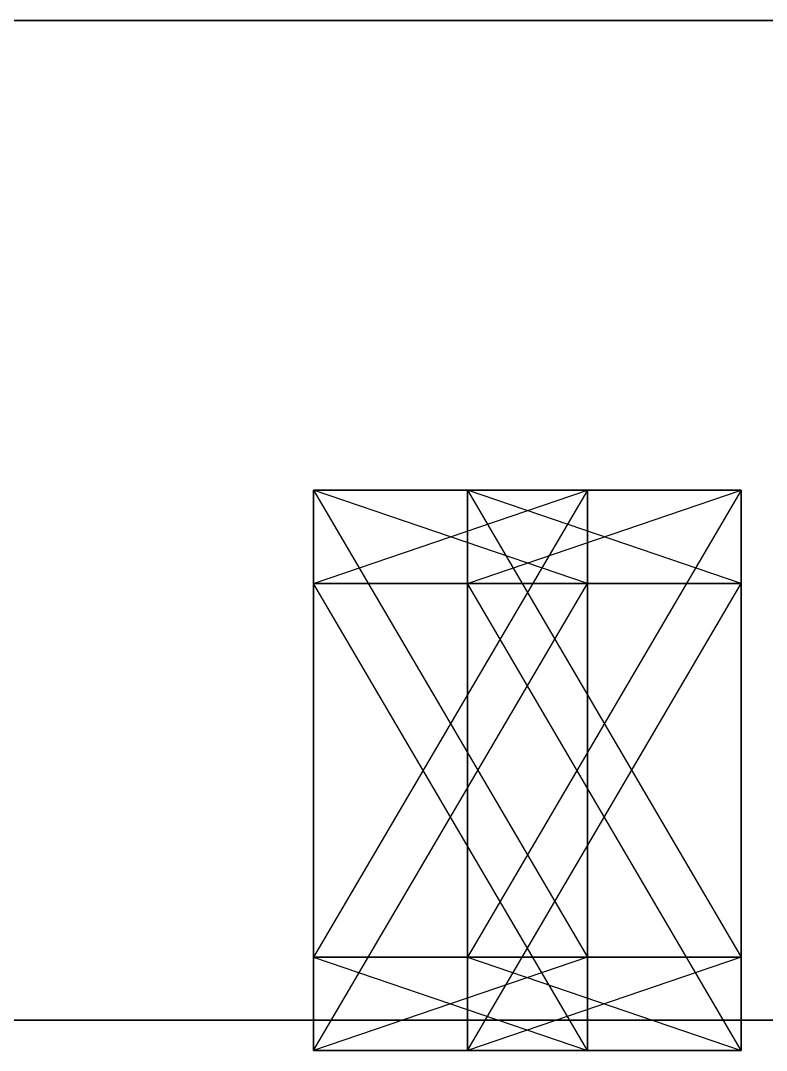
# Model space of a CAD drawing. Extents: x 0 to 4960, y -79 to 258.
# Drawn here: x 587.1 to 635.5, y 21.7 to 88.6 of the extents above; entities that cross this region are included whole.
import ezdxf

# ---------------------------------------------------------------- set-up
doc = ezdxf.new("R2010")
doc.units = 0
doc.layers.add('UB3D', color=1, linetype='CONTINUOUS')

msp = doc.modelspace()

# ---------------------------------------------------------------- linework, layer by layer
at = {"layer": 'UB3D', "color": 27}
for points in [[(501.574803, 23.622047, -1240.944882), (698.425197, 23.622047, -1240.944882), (698.425197, 88.582677, -1240.944882), (501.574803, 88.582677, -1240.944882)], [(698.425197, 23.622047, -1398.425197), (501.574803, 23.622047, -1398.425197), (501.574803, 88.582677, -1398.425197), (698.425197, 88.582677, -1398.425197)], [(698.425197, 88.582677, -1398.425197), (698.425197, 88.582677, -1240.944882), (501.574803, 88.582677, -1240.944882)], [(698.425197, 88.582677, -1398.425197), (501.574803, 88.582677, -1240.944882), (501.574803, 88.582677, -1398.425197)], [(698.425197, 88.582677, -1398.425197), (501.574803, 88.582677, -1398.425197), (698.425197, 88.582677, -1398.425197)], [(541.338583, 23.622047, -1881.102362), (738.188976, 23.622047, -1881.102362), (738.188976, 88.582677, -1881.102362), (541.338583, 88.582677, -1881.102362)], [(738.188976, 23.622047, -2038.582677), (541.338583, 23.622047, -2038.582677), (541.338583, 88.582677, -2038.582677), (738.188976, 88.582677, -2038.582677)], [(738.188976, 88.582677, -2038.582677), (738.188976, 88.582677, -1881.102362), (541.338583, 88.582677, -1881.102362)], [(738.188976, 88.582677, -2038.582677), (541.338583, 88.582677, -1881.102362), (541.338583, 88.582677, -2038.582677)], [(738.188976, 88.582677, -2038.582677), (541.338583, 88.582677, -2038.582677), (738.188976, 88.582677, -2038.582677)], [(541.338583, 23.622047, -2701.181102), (738.188976, 23.622047, -2701.181102), (738.188976, 88.582677, -2701.181102), (541.338583, 88.582677, -2701.181102)], [(738.188976, 23.622047, -2858.661417), (541.338583, 23.622047, -2858.661417), (541.338583, 88.582677, -2858.661417), (738.188976, 88.582677, -2858.661417)], [(738.188976, 88.582677, -2858.661417), (738.188976, 88.582677, -2701.181102), (541.338583, 88.582677, -2701.181102)], [(738.188976, 88.582677, -2858.661417), (541.338583, 88.582677, -2701.181102), (541.338583, 88.582677, -2858.661417)], [(738.188976, 88.582677, -2858.661417), (541.338583, 88.582677, -2858.661417), (738.188976, 88.582677, -2858.661417)], [(541.338583, 23.622047, -3301.181102), (738.188976, 23.622047, -3301.181102), (738.188976, 88.582677, -3301.181102), (541.338583, 88.582677, -3301.181102)], [(738.188976, 23.622047, -3458.661417), (541.338583, 23.622047, -3458.661417), (541.338583, 88.582677, -3458.661417), (738.188976, 88.582677, -3458.661417)], [(738.188976, 88.582677, -3458.661417), (738.188976, 88.582677, -3301.181102), (541.338583, 88.582677, -3301.181102)], [(738.188976, 88.582677, -3458.661417), (541.338583, 88.582677, -3301.181102), (541.338583, 88.582677, -3458.661417)], [(738.188976, 88.582677, -3458.661417), (541.338583, 88.582677, -3458.661417), (738.188976, 88.582677, -3458.661417)], [(501.574803, 23.622047, -1398.425197), (501.574803, 23.622047, -1240.944882), (698.425197, 23.622047, -1240.944882)], [(501.574803, 23.622047, -1398.425197), (698.425197, 23.622047, -1240.944882), (698.425197, 23.622047, -1398.425197)], [(501.574803, 23.622047, -1398.425197), (698.425197, 23.622047, -1398.425197), (501.574803, 23.622047, -1398.425197)], [(541.338583, 23.622047, -2038.582677), (541.338583, 23.622047, -1881.102362), (738.188976, 23.622047, -1881.102362)], [(541.338583, 23.622047, -2038.582677), (738.188976, 23.622047, -1881.102362), (738.188976, 23.622047, -2038.582677)], [(541.338583, 23.622047, -2038.582677), (738.188976, 23.622047, -2038.582677), (541.338583, 23.622047, -2038.582677)], [(541.338583, 23.622047, -2858.661417), (541.338583, 23.622047, -2701.181102), (738.188976, 23.622047, -2701.181102)], [(541.338583, 23.622047, -2858.661417), (738.188976, 23.622047, -2701.181102), (738.188976, 23.622047, -2858.661417)], [(541.338583, 23.622047, -2858.661417), (738.188976, 23.622047, -2858.661417), (541.338583, 23.622047, -2858.661417)], [(541.338583, 23.622047, -3458.661417), (541.338583, 23.622047, -3301.181102), (738.188976, 23.622047, -3301.181102)], [(541.338583, 23.622047, -3458.661417), (738.188976, 23.622047, -3301.181102), (738.188976, 23.622047, -3458.661417)], [(541.338583, 23.622047, -3458.661417), (738.188976, 23.622047, -3458.661417), (541.338583, 23.622047, -3458.661417)]]:
    msp.add_3dface(points, dxfattribs=at)
at = {"layer": 'UB3D', "color": 254}
for points in [[(623.897598, 52.001299, -1902.913386), (606.102402, 52.001299, -1902.913386), (623.897598, 58.070866, -1902.913386)], [(606.102402, 52.001299, -1902.913386), (623.897598, 58.070866, -1902.913386), (606.102402, 58.070866, -1902.913386)], [(623.897598, 58.070866, -1902.913386), (606.102402, 58.070866, -1902.913386), (623.897598, 58.070866, -1855.669291)], [(606.102402, 58.070866, -1902.913386), (623.897598, 58.070866, -1855.669291), (606.102402, 58.070866, -1855.669291)], [(623.897598, 58.070866, -1855.669291), (606.102402, 58.070866, -1855.669291), (623.897598, 27.723071, -1855.669291)], [(606.102402, 58.070866, -1855.669291), (623.897598, 27.723071, -1855.669291), (606.102402, 27.723071, -1855.669291)], [(606.102402, 52.001299, -1863.543307), (606.102402, 27.723071, -1855.669291), (606.102402, 58.070866, -1855.669291)], [(606.102402, 27.723071, -1855.669291), (606.102402, 58.070866, -1855.669291), (606.102402, 52.001299, -1863.543307)], [(606.102402, 58.070866, -1855.669291), (606.102402, 52.001299, -1863.543307), (606.102402, 52.001299, -1902.913386)], [(606.102402, 52.001299, -1863.543307), (606.102402, 52.001299, -1902.913386), (606.102402, 58.070866, -1855.669291)], [(606.102402, 52.001299, -1902.913386), (606.102402, 58.070866, -1855.669291), (606.102402, 58.070866, -1902.913386)], [(606.102402, 58.070866, -1855.669291), (606.102402, 58.070866, -1902.913386), (606.102402, 52.001299, -1902.913386)], [(606.102402, 52.001299, -2017.086614), (623.897598, 52.001299, -2017.086614), (606.102402, 58.070866, -2017.086614)], [(623.897598, 52.001299, -2017.086614), (606.102402, 58.070866, -2017.086614), (623.897598, 58.070866, -2017.086614)], [(606.102402, 58.070866, -2017.086614), (623.897598, 58.070866, -2017.086614), (606.102402, 58.070866, -2064.330709)], [(623.897598, 58.070866, -2017.086614), (606.102402, 58.070866, -2064.330709), (623.897598, 58.070866, -2064.330709)], [(606.102402, 58.070866, -2064.330709), (623.897598, 58.070866, -2064.330709), (606.102402, 27.723071, -2064.330709)], [(623.897598, 58.070866, -2064.330709), (606.102402, 27.723071, -2064.330709), (623.897598, 27.723071, -2064.330709)], [(606.102402, 52.001299, -2056.456693), (606.102402, 27.723071, -2064.330709), (606.102402, 58.070866, -2064.330709)], [(606.102402, 27.723071, -2064.330709), (606.102402, 58.070866, -2064.330709), (606.102402, 52.001299, -2056.456693)], [(606.102402, 58.070866, -2064.330709), (606.102402, 52.001299, -2056.456693), (606.102402, 52.001299, -2017.086614)], [(606.102402, 52.001299, -2056.456693), (606.102402, 52.001299, -2017.086614), (606.102402, 58.070866, -2064.330709)], [(606.102402, 52.001299, -2017.086614), (606.102402, 58.070866, -2064.330709), (606.102402, 58.070866, -2017.086614)], [(606.102402, 58.070866, -2064.330709), (606.102402, 58.070866, -2017.086614), (606.102402, 52.001299, -2017.086614)], [(623.897598, 52.001299, -2722.913386), (606.102402, 52.001299, -2722.913386), (623.897598, 58.070866, -2722.913386)], [(606.102402, 52.001299, -2722.913386), (623.897598, 58.070866, -2722.913386), (606.102402, 58.070866, -2722.913386)], [(623.897598, 58.070866, -2722.913386), (606.102402, 58.070866, -2722.913386), (623.897598, 58.070866, -2675.669291)], [(606.102402, 58.070866, -2722.913386), (623.897598, 58.070866, -2675.669291), (606.102402, 58.070866, -2675.669291)], [(623.897598, 58.070866, -2675.669291), (606.102402, 58.070866, -2675.669291), (623.897598, 27.723071, -2675.669291)], [(606.102402, 58.070866, -2675.669291), (623.897598, 27.723071, -2675.669291), (606.102402, 27.723071, -2675.669291)], [(606.102402, 52.001299, -2683.543307), (606.102402, 27.723071, -2675.669291), (606.102402, 58.070866, -2675.669291)], [(606.102402, 27.723071, -2675.669291), (606.102402, 58.070866, -2675.669291), (606.102402, 52.001299, -2683.543307)], [(606.102402, 58.070866, -2675.669291), (606.102402, 52.001299, -2683.543307), (606.102402, 52.001299, -2722.913386)], [(606.102402, 52.001299, -2683.543307), (606.102402, 52.001299, -2722.913386), (606.102402, 58.070866, -2675.669291)], [(606.102402, 52.001299, -2722.913386), (606.102402, 58.070866, -2675.669291), (606.102402, 58.070866, -2722.913386)], [(606.102402, 58.070866, -2675.669291), (606.102402, 58.070866, -2722.913386), (606.102402, 52.001299, -2722.913386)], [(606.102402, 52.001299, -2837.086614), (623.897598, 52.001299, -2837.086614), (606.102402, 58.070866, -2837.086614)], [(623.897598, 52.001299, -2837.086614), (606.102402, 58.070866, -2837.086614), (623.897598, 58.070866, -2837.086614)], [(606.102402, 58.070866, -2837.086614), (623.897598, 58.070866, -2837.086614), (606.102402, 58.070866, -2884.330709)], [(623.897598, 58.070866, -2837.086614), (606.102402, 58.070866, -2884.330709), (623.897598, 58.070866, -2884.330709)], [(606.102402, 58.070866, -2884.330709), (623.897598, 58.070866, -2884.330709), (606.102402, 27.723071, -2884.330709)], [(623.897598, 58.070866, -2884.330709), (606.102402, 27.723071, -2884.330709), (623.897598, 27.723071, -2884.330709)], [(606.102402, 52.001299, -2876.456693), (606.102402, 27.723071, -2884.330709), (606.102402, 58.070866, -2884.330709)], [(606.102402, 27.723071, -2884.330709), (606.102402, 58.070866, -2884.330709), (606.102402, 52.001299, -2876.456693)], [(606.102402, 58.070866, -2884.330709), (606.102402, 52.001299, -2876.456693), (606.102402, 52.001299, -2837.086614)], [(606.102402, 52.001299, -2876.456693), (606.102402, 52.001299, -2837.086614), (606.102402, 58.070866, -2884.330709)], [(606.102402, 52.001299, -2837.086614), (606.102402, 58.070866, -2884.330709), (606.102402, 58.070866, -2837.086614)], [(606.102402, 58.070866, -2884.330709), (606.102402, 58.070866, -2837.086614), (606.102402, 52.001299, -2837.086614)], [(623.897598, 52.001299, -3322.913386), (606.102402, 52.001299, -3322.913386), (623.897598, 58.070866, -3322.913386)], [(606.102402, 52.001299, -3322.913386), (623.897598, 58.070866, -3322.913386), (606.102402, 58.070866, -3322.913386)], [(623.897598, 58.070866, -3322.913386), (606.102402, 58.070866, -3322.913386), (623.897598, 58.070866, -3275.669291)], [(606.102402, 58.070866, -3322.913386), (623.897598, 58.070866, -3275.669291), (606.102402, 58.070866, -3275.669291)], [(623.897598, 58.070866, -3275.669291), (606.102402, 58.070866, -3275.669291), (623.897598, 27.723071, -3275.669291)], [(606.102402, 58.070866, -3275.669291), (623.897598, 27.723071, -3275.669291), (606.102402, 27.723071, -3275.669291)], [(606.102402, 52.001299, -3283.543307), (606.102402, 27.723071, -3275.669291), (606.102402, 58.070866, -3275.669291)], [(606.102402, 27.723071, -3275.669291), (606.102402, 58.070866, -3275.669291), (606.102402, 52.001299, -3283.543307)], [(606.102402, 58.070866, -3275.669291), (606.102402, 52.001299, -3283.543307), (606.102402, 52.001299, -3322.913386)], [(606.102402, 52.001299, -3283.543307), (606.102402, 52.001299, -3322.913386), (606.102402, 58.070866, -3275.669291)], [(606.102402, 52.001299, -3322.913386), (606.102402, 58.070866, -3275.669291), (606.102402, 58.070866, -3322.913386)], [(606.102402, 58.070866, -3275.669291), (606.102402, 58.070866, -3322.913386), (606.102402, 52.001299, -3322.913386)], [(606.102402, 52.001299, -3437.086614), (623.897598, 52.001299, -3437.086614), (606.102402, 58.070866, -3437.086614)], [(623.897598, 52.001299, -3437.086614), (606.102402, 58.070866, -3437.086614), (623.897598, 58.070866, -3437.086614)], [(606.102402, 58.070866, -3437.086614), (623.897598, 58.070866, -3437.086614), (606.102402, 58.070866, -3484.330709)], [(623.897598, 58.070866, -3437.086614), (606.102402, 58.070866, -3484.330709), (623.897598, 58.070866, -3484.330709)], [(606.102402, 58.070866, -3484.330709), (623.897598, 58.070866, -3484.330709), (606.102402, 27.723071, -3484.330709)], [(623.897598, 58.070866, -3484.330709), (606.102402, 27.723071, -3484.330709), (623.897598, 27.723071, -3484.330709)], [(606.102402, 52.001299, -3476.456693), (606.102402, 27.723071, -3484.330709), (606.102402, 58.070866, -3484.330709)], [(606.102402, 27.723071, -3484.330709), (606.102402, 58.070866, -3484.330709), (606.102402, 52.001299, -3476.456693)], [(606.102402, 58.070866, -3484.330709), (606.102402, 52.001299, -3476.456693), (606.102402, 52.001299, -3437.086614)], [(606.102402, 52.001299, -3476.456693), (606.102402, 52.001299, -3437.086614), (606.102402, 58.070866, -3484.330709)], [(606.102402, 52.001299, -3437.086614), (606.102402, 58.070866, -3484.330709), (606.102402, 58.070866, -3437.086614)], [(606.102402, 58.070866, -3484.330709), (606.102402, 58.070866, -3437.086614), (606.102402, 52.001299, -3437.086614)], [(633.897598, 52.001299, -1262.913386), (616.102402, 52.001299, -1262.913386), (633.897598, 58.070866, -1262.913386)], [(616.102402, 52.001299, -1262.913386), (633.897598, 58.070866, -1262.913386), (616.102402, 58.070866, -1262.913386)], [(633.897598, 58.070866, -1262.913386), (616.102402, 58.070866, -1262.913386), (633.897598, 58.070866, -1215.669291)], [(616.102402, 58.070866, -1262.913386), (633.897598, 58.070866, -1215.669291), (616.102402, 58.070866, -1215.669291)], [(633.897598, 58.070866, -1215.669291), (616.102402, 58.070866, -1215.669291), (633.897598, 27.723071, -1215.669291)], [(616.102402, 58.070866, -1215.669291), (633.897598, 27.723071, -1215.669291), (616.102402, 27.723071, -1215.669291)], [(616.102402, 52.001299, -1223.543307), (616.102402, 27.723071, -1215.669291), (616.102402, 58.070866, -1215.669291)], [(616.102402, 27.723071, -1215.669291), (616.102402, 58.070866, -1215.669291), (616.102402, 52.001299, -1223.543307)], [(616.102402, 58.070866, -1215.669291), (616.102402, 52.001299, -1223.543307), (616.102402, 52.001299, -1262.913386)], [(616.102402, 52.001299, -1223.543307), (616.102402, 52.001299, -1262.913386), (616.102402, 58.070866, -1215.669291)], [(616.102402, 52.001299, -1262.913386), (616.102402, 58.070866, -1215.669291), (616.102402, 58.070866, -1262.913386)], [(616.102402, 58.070866, -1215.669291), (616.102402, 58.070866, -1262.913386), (616.102402, 52.001299, -1262.913386)], [(616.102402, 52.001299, -1377.086614), (633.897598, 52.001299, -1377.086614), (616.102402, 58.070866, -1377.086614)], [(633.897598, 52.001299, -1377.086614), (616.102402, 58.070866, -1377.086614), (633.897598, 58.070866, -1377.086614)], [(616.102402, 58.070866, -1377.086614), (633.897598, 58.070866, -1377.086614), (616.102402, 58.070866, -1424.330709)], [(633.897598, 58.070866, -1377.086614), (616.102402, 58.070866, -1424.330709), (633.897598, 58.070866, -1424.330709)], [(616.102402, 58.070866, -1424.330709), (633.897598, 58.070866, -1424.330709), (616.102402, 27.723071, -1424.330709)], [(633.897598, 58.070866, -1424.330709), (616.102402, 27.723071, -1424.330709), (633.897598, 27.723071, -1424.330709)], [(616.102402, 52.001299, -1416.456693), (616.102402, 27.723071, -1424.330709), (616.102402, 58.070866, -1424.330709)], [(616.102402, 27.723071, -1424.330709), (616.102402, 58.070866, -1424.330709), (616.102402, 52.001299, -1416.456693)], [(616.102402, 58.070866, -1424.330709), (616.102402, 52.001299, -1416.456693), (616.102402, 52.001299, -1377.086614)], [(616.102402, 52.001299, -1416.456693), (616.102402, 52.001299, -1377.086614), (616.102402, 58.070866, -1424.330709)], [(616.102402, 52.001299, -1377.086614), (616.102402, 58.070866, -1424.330709), (616.102402, 58.070866, -1377.086614)], [(616.102402, 58.070866, -1424.330709), (616.102402, 58.070866, -1377.086614), (616.102402, 52.001299, -1377.086614)], [(623.897598, 52.001299, -1863.543307), (623.897598, 27.723071, -1855.669291), (623.897598, 58.070866, -1855.669291)], [(623.897598, 27.723071, -1855.669291), (623.897598, 58.070866, -1855.669291), (623.897598, 52.001299, -1863.543307)], [(623.897598, 58.070866, -1855.669291), (623.897598, 52.001299, -1863.543307), (623.897598, 52.001299, -1902.913386)], [(623.897598, 52.001299, -1863.543307), (623.897598, 52.001299, -1902.913386), (623.897598, 58.070866, -1855.669291)], [(623.897598, 52.001299, -1902.913386), (623.897598, 58.070866, -1855.669291), (623.897598, 58.070866, -1902.913386)], [(623.897598, 58.070866, -1855.669291), (623.897598, 58.070866, -1902.913386), (623.897598, 52.001299, -1902.913386)], [(623.897598, 52.001299, -2056.456693), (623.897598, 27.723071, -2064.330709), (623.897598, 58.070866, -2064.330709)], [(623.897598, 27.723071, -2064.330709), (623.897598, 58.070866, -2064.330709), (623.897598, 52.001299, -2056.456693)], [(623.897598, 58.070866, -2064.330709), (623.897598, 52.001299, -2056.456693), (623.897598, 52.001299, -2017.086614)], [(623.897598, 52.001299, -2056.456693), (623.897598, 52.001299, -2017.086614), (623.897598, 58.070866, -2064.330709)], [(623.897598, 52.001299, -2017.086614), (623.897598, 58.070866, -2064.330709), (623.897598, 58.070866, -2017.086614)], [(623.897598, 58.070866, -2064.330709), (623.897598, 58.070866, -2017.086614), (623.897598, 52.001299, -2017.086614)], [(623.897598, 52.001299, -2683.543307), (623.897598, 27.723071, -2675.669291), (623.897598, 58.070866, -2675.669291)], [(623.897598, 27.723071, -2675.669291), (623.897598, 58.070866, -2675.669291), (623.897598, 52.001299, -2683.543307)], [(623.897598, 58.070866, -2675.669291), (623.897598, 52.001299, -2683.543307), (623.897598, 52.001299, -2722.913386)], [(623.897598, 52.001299, -2683.543307), (623.897598, 52.001299, -2722.913386), (623.897598, 58.070866, -2675.669291)], [(623.897598, 52.001299, -2722.913386), (623.897598, 58.070866, -2675.669291), (623.897598, 58.070866, -2722.913386)], [(623.897598, 58.070866, -2675.669291), (623.897598, 58.070866, -2722.913386), (623.897598, 52.001299, -2722.913386)], [(623.897598, 52.001299, -2876.456693), (623.897598, 27.723071, -2884.330709), (623.897598, 58.070866, -2884.330709)], [(623.897598, 27.723071, -2884.330709), (623.897598, 58.070866, -2884.330709), (623.897598, 52.001299, -2876.456693)], [(623.897598, 58.070866, -2884.330709), (623.897598, 52.001299, -2876.456693), (623.897598, 52.001299, -2837.086614)], [(623.897598, 52.001299, -2876.456693), (623.897598, 52.001299, -2837.086614), (623.897598, 58.070866, -2884.330709)], [(623.897598, 52.001299, -2837.086614), (623.897598, 58.070866, -2884.330709), (623.897598, 58.070866, -2837.086614)], [(623.897598, 58.070866, -2884.330709), (623.897598, 58.070866, -2837.086614), (623.897598, 52.001299, -2837.086614)], [(623.897598, 52.001299, -3283.543307), (623.897598, 27.723071, -3275.669291), (623.897598, 58.070866, -3275.669291)], [(623.897598, 27.723071, -3275.669291), (623.897598, 58.070866, -3275.669291), (623.897598, 52.001299, -3283.543307)], [(623.897598, 58.070866, -3275.669291), (623.897598, 52.001299, -3283.543307), (623.897598, 52.001299, -3322.913386)], [(623.897598, 52.001299, -3283.543307), (623.897598, 52.001299, -3322.913386), (623.897598, 58.070866, -3275.669291)], [(623.897598, 52.001299, -3322.913386), (623.897598, 58.070866, -3275.669291), (623.897598, 58.070866, -3322.913386)], [(623.897598, 58.070866, -3275.669291), (623.897598, 58.070866, -3322.913386), (623.897598, 52.001299, -3322.913386)], [(623.897598, 52.001299, -3476.456693), (623.897598, 27.723071, -3484.330709), (623.897598, 58.070866, -3484.330709)], [(623.897598, 27.723071, -3484.330709), (623.897598, 58.070866, -3484.330709), (623.897598, 52.001299, -3476.456693)], [(623.897598, 58.070866, -3484.330709), (623.897598, 52.001299, -3476.456693), (623.897598, 52.001299, -3437.086614)], [(623.897598, 52.001299, -3476.456693), (623.897598, 52.001299, -3437.086614), (623.897598, 58.070866, -3484.330709)], [(623.897598, 52.001299, -3437.086614), (623.897598, 58.070866, -3484.330709), (623.897598, 58.070866, -3437.086614)], [(623.897598, 58.070866, -3484.330709), (623.897598, 58.070866, -3437.086614), (623.897598, 52.001299, -3437.086614)], [(633.897598, 52.001299, -1223.543307), (633.897598, 27.723071, -1215.669291), (633.897598, 58.070866, -1215.669291)], [(633.897598, 27.723071, -1215.669291), (633.897598, 58.070866, -1215.669291), (633.897598, 52.001299, -1223.543307)], [(633.897598, 58.070866, -1215.669291), (633.897598, 52.001299, -1223.543307), (633.897598, 52.001299, -1262.913386)], [(633.897598, 52.001299, -1223.543307), (633.897598, 52.001299, -1262.913386), (633.897598, 58.070866, -1215.669291)], [(633.897598, 52.001299, -1262.913386), (633.897598, 58.070866, -1215.669291), (633.897598, 58.070866, -1262.913386)], [(633.897598, 58.070866, -1215.669291), (633.897598, 58.070866, -1262.913386), (633.897598, 52.001299, -1262.913386)], [(633.897598, 52.001299, -1416.456693), (633.897598, 27.723071, -1424.330709), (633.897598, 58.070866, -1424.330709)], [(633.897598, 27.723071, -1424.330709), (633.897598, 58.070866, -1424.330709), (633.897598, 52.001299, -1416.456693)], [(633.897598, 58.070866, -1424.330709), (633.897598, 52.001299, -1416.456693), (633.897598, 52.001299, -1377.086614)], [(633.897598, 52.001299, -1416.456693), (633.897598, 52.001299, -1377.086614), (633.897598, 58.070866, -1424.330709)], [(633.897598, 52.001299, -1377.086614), (633.897598, 58.070866, -1424.330709), (633.897598, 58.070866, -1377.086614)], [(633.897598, 58.070866, -1424.330709), (633.897598, 58.070866, -1377.086614), (633.897598, 52.001299, -1377.086614)], [(623.897598, 21.653543, -1863.543307), (606.102402, 21.653543, -1863.543307), (623.897598, 52.001299, -1863.543307)], [(606.102402, 21.653543, -1863.543307), (623.897598, 52.001299, -1863.543307), (606.102402, 52.001299, -1863.543307)], [(623.897598, 52.001299, -1863.543307), (606.102402, 52.001299, -1863.543307), (623.897598, 52.001299, -1902.913386)], [(606.102402, 52.001299, -1863.543307), (623.897598, 52.001299, -1902.913386), (606.102402, 52.001299, -1902.913386)], [(606.102402, 27.723071, -1855.669291), (606.102402, 21.653543, -1863.543307), (606.102402, 52.001299, -1863.543307)], [(606.102402, 21.653543, -1863.543307), (606.102402, 52.001299, -1863.543307), (606.102402, 27.723071, -1855.669291)], [(606.102402, 21.653543, -2056.456693), (623.897598, 21.653543, -2056.456693), (606.102402, 52.001299, -2056.456693)], [(623.897598, 21.653543, -2056.456693), (606.102402, 52.001299, -2056.456693), (623.897598, 52.001299, -2056.456693)], [(606.102402, 52.001299, -2056.456693), (623.897598, 52.001299, -2056.456693), (606.102402, 52.001299, -2017.086614)], [(623.897598, 52.001299, -2056.456693), (606.102402, 52.001299, -2017.086614), (623.897598, 52.001299, -2017.086614)], [(606.102402, 21.653543, -2064.330709), (606.102402, 21.653543, -2056.456693), (606.102402, 52.001299, -2056.456693)], [(606.102402, 21.653543, -2056.456693), (606.102402, 52.001299, -2056.456693), (606.102402, 27.723071, -2064.330709)], [(623.897598, 21.653543, -2683.543307), (606.102402, 21.653543, -2683.543307), (623.897598, 52.001299, -2683.543307)], [(606.102402, 21.653543, -2683.543307), (623.897598, 52.001299, -2683.543307), (606.102402, 52.001299, -2683.543307)], [(623.897598, 52.001299, -2683.543307), (606.102402, 52.001299, -2683.543307), (623.897598, 52.001299, -2722.913386)], [(606.102402, 52.001299, -2683.543307), (623.897598, 52.001299, -2722.913386), (606.102402, 52.001299, -2722.913386)], [(606.102402, 27.723071, -2675.669291), (606.102402, 21.653543, -2683.543307), (606.102402, 52.001299, -2683.543307)], [(606.102402, 21.653543, -2683.543307), (606.102402, 52.001299, -2683.543307), (606.102402, 27.723071, -2675.669291)], [(606.102402, 21.653543, -2876.456693), (623.897598, 21.653543, -2876.456693), (606.102402, 52.001299, -2876.456693)], [(623.897598, 21.653543, -2876.456693), (606.102402, 52.001299, -2876.456693), (623.897598, 52.001299, -2876.456693)], [(606.102402, 52.001299, -2876.456693), (623.897598, 52.001299, -2876.456693), (606.102402, 52.001299, -2837.086614)], [(623.897598, 52.001299, -2876.456693), (606.102402, 52.001299, -2837.086614), (623.897598, 52.001299, -2837.086614)], [(606.102402, 21.653543, -2884.330709), (606.102402, 21.653543, -2876.456693), (606.102402, 52.001299, -2876.456693)], [(606.102402, 21.653543, -2876.456693), (606.102402, 52.001299, -2876.456693), (606.102402, 27.723071, -2884.330709)], [(623.897598, 21.653543, -3283.543307), (606.102402, 21.653543, -3283.543307), (623.897598, 52.001299, -3283.543307)], [(606.102402, 21.653543, -3283.543307), (623.897598, 52.001299, -3283.543307), (606.102402, 52.001299, -3283.543307)], [(623.897598, 52.001299, -3283.543307), (606.102402, 52.001299, -3283.543307), (623.897598, 52.001299, -3322.913386)], [(606.102402, 52.001299, -3283.543307), (623.897598, 52.001299, -3322.913386), (606.102402, 52.001299, -3322.913386)], [(606.102402, 27.723071, -3275.669291), (606.102402, 21.653543, -3283.543307), (606.102402, 52.001299, -3283.543307)], [(606.102402, 21.653543, -3283.543307), (606.102402, 52.001299, -3283.543307), (606.102402, 27.723071, -3275.669291)], [(606.102402, 21.653543, -3476.456693), (623.897598, 21.653543, -3476.456693), (606.102402, 52.001299, -3476.456693)], [(623.897598, 21.653543, -3476.456693), (606.102402, 52.001299, -3476.456693), (623.897598, 52.001299, -3476.456693)], [(606.102402, 52.001299, -3476.456693), (623.897598, 52.001299, -3476.456693), (606.102402, 52.001299, -3437.086614)], [(623.897598, 52.001299, -3476.456693), (606.102402, 52.001299, -3437.086614), (623.897598, 52.001299, -3437.086614)], [(606.102402, 21.653543, -3484.330709), (606.102402, 21.653543, -3476.456693), (606.102402, 52.001299, -3476.456693)], [(606.102402, 21.653543, -3476.456693), (606.102402, 52.001299, -3476.456693), (606.102402, 27.723071, -3484.330709)], [(633.897598, 21.653543, -1223.543307), (616.102402, 21.653543, -1223.543307), (633.897598, 52.001299, -1223.543307)], [(616.102402, 21.653543, -1223.543307), (633.897598, 52.001299, -1223.543307), (616.102402, 52.001299, -1223.543307)], [(633.897598, 52.001299, -1223.543307), (616.102402, 52.001299, -1223.543307), (633.897598, 52.001299, -1262.913386)], [(616.102402, 52.001299, -1223.543307), (633.897598, 52.001299, -1262.913386), (616.102402, 52.001299, -1262.913386)], [(616.102402, 27.723071, -1215.669291), (616.102402, 21.653543, -1223.543307), (616.102402, 52.001299, -1223.543307)], [(616.102402, 21.653543, -1223.543307), (616.102402, 52.001299, -1223.543307), (616.102402, 27.723071, -1215.669291)], [(616.102402, 21.653543, -1416.456693), (633.897598, 21.653543, -1416.456693), (616.102402, 52.001299, -1416.456693)], [(633.897598, 21.653543, -1416.456693), (616.102402, 52.001299, -1416.456693), (633.897598, 52.001299, -1416.456693)], [(616.102402, 52.001299, -1416.456693), (633.897598, 52.001299, -1416.456693), (616.102402, 52.001299, -1377.086614)], [(633.897598, 52.001299, -1416.456693), (616.102402, 52.001299, -1377.086614), (633.897598, 52.001299, -1377.086614)], [(616.102402, 21.653543, -1424.330709), (616.102402, 21.653543, -1416.456693), (616.102402, 52.001299, -1416.456693)], [(616.102402, 21.653543, -1416.456693), (616.102402, 52.001299, -1416.456693), (616.102402, 27.723071, -1424.330709)], [(623.897598, 21.653543, -1855.669291), (623.897598, 21.653543, -1863.543307), (623.897598, 52.001299, -1863.543307)], [(623.897598, 21.653543, -1863.543307), (623.897598, 52.001299, -1863.543307), (623.897598, 27.723071, -1855.669291)], [(623.897598, 27.723071, -2064.330709), (623.897598, 21.653543, -2056.456693), (623.897598, 52.001299, -2056.456693)], [(623.897598, 21.653543, -2056.456693), (623.897598, 52.001299, -2056.456693), (623.897598, 27.723071, -2064.330709)], [(623.897598, 21.653543, -2675.669291), (623.897598, 21.653543, -2683.543307), (623.897598, 52.001299, -2683.543307)], [(623.897598, 21.653543, -2683.543307), (623.897598, 52.001299, -2683.543307), (623.897598, 27.723071, -2675.669291)], [(623.897598, 27.723071, -2884.330709), (623.897598, 21.653543, -2876.456693), (623.897598, 52.001299, -2876.456693)], [(623.897598, 21.653543, -2876.456693), (623.897598, 52.001299, -2876.456693), (623.897598, 27.723071, -2884.330709)], [(623.897598, 21.653543, -3275.669291), (623.897598, 21.653543, -3283.543307), (623.897598, 52.001299, -3283.543307)], [(623.897598, 21.653543, -3283.543307), (623.897598, 52.001299, -3283.543307), (623.897598, 27.723071, -3275.669291)], [(623.897598, 27.723071, -3484.330709), (623.897598, 21.653543, -3476.456693), (623.897598, 52.001299, -3476.456693)], [(623.897598, 21.653543, -3476.456693), (623.897598, 52.001299, -3476.456693), (623.897598, 27.723071, -3484.330709)], [(633.897598, 21.653543, -1215.669291), (633.897598, 21.653543, -1223.543307), (633.897598, 52.001299, -1223.543307)], [(633.897598, 21.653543, -1223.543307), (633.897598, 52.001299, -1223.543307), (633.897598, 27.723071, -1215.669291)], [(633.897598, 27.723071, -1424.330709), (633.897598, 21.653543, -1416.456693), (633.897598, 52.001299, -1416.456693)], [(633.897598, 21.653543, -1416.456693), (633.897598, 52.001299, -1416.456693), (633.897598, 27.723071, -1424.330709)], [(623.897598, 27.723071, -1855.669291), (606.102402, 27.723071, -1855.669291), (623.897598, 27.723071, -1843.858268)], [(606.102402, 27.723071, -1855.669291), (623.897598, 27.723071, -1843.858268), (606.102402, 27.723071, -1843.858268)], [(623.897598, 27.723071, -1843.858268), (606.102402, 27.723071, -1843.858268), (623.897598, 21.653543, -1843.858268)], [(606.102402, 27.723071, -1843.858268), (623.897598, 21.653543, -1843.858268), (606.102402, 21.653543, -1843.858268)], [(606.102402, 21.653543, -1843.858268), (606.102402, 27.723071, -1843.858268), (606.102402, 21.653543, -1855.669291)], [(606.102402, 27.723071, -1843.858268), (606.102402, 21.653543, -1855.669291), (606.102402, 27.723071, -1855.669291)], [(606.102402, 21.653543, -1855.669291), (606.102402, 27.723071, -1855.669291), (606.102402, 21.653543, -1863.543307)], [(606.102402, 27.723071, -2064.330709), (623.897598, 27.723071, -2064.330709), (606.102402, 27.723071, -2076.141732)], [(623.897598, 27.723071, -2064.330709), (606.102402, 27.723071, -2076.141732), (623.897598, 27.723071, -2076.141732)], [(606.102402, 27.723071, -2076.141732), (623.897598, 27.723071, -2076.141732), (606.102402, 21.653543, -2076.141732)], [(623.897598, 27.723071, -2076.141732), (606.102402, 21.653543, -2076.141732), (623.897598, 21.653543, -2076.141732)], [(606.102402, 27.723071, -2076.141732), (606.102402, 21.653543, -2076.141732), (606.102402, 27.723071, -2064.330709)], [(606.102402, 21.653543, -2076.141732), (606.102402, 27.723071, -2064.330709), (606.102402, 21.653543, -2064.330709)], [(606.102402, 27.723071, -2064.330709), (606.102402, 21.653543, -2064.330709), (606.102402, 21.653543, -2056.456693)], [(623.897598, 27.723071, -2675.669291), (606.102402, 27.723071, -2675.669291), (623.897598, 27.723071, -2663.858268)], [(606.102402, 27.723071, -2675.669291), (623.897598, 27.723071, -2663.858268), (606.102402, 27.723071, -2663.858268)], [(623.897598, 27.723071, -2663.858268), (606.102402, 27.723071, -2663.858268), (623.897598, 21.653543, -2663.858268)], [(606.102402, 27.723071, -2663.858268), (623.897598, 21.653543, -2663.858268), (606.102402, 21.653543, -2663.858268)], [(606.102402, 21.653543, -2663.858268), (606.102402, 27.723071, -2663.858268), (606.102402, 21.653543, -2675.669291)], [(606.102402, 27.723071, -2663.858268), (606.102402, 21.653543, -2675.669291), (606.102402, 27.723071, -2675.669291)], [(606.102402, 21.653543, -2675.669291), (606.102402, 27.723071, -2675.669291), (606.102402, 21.653543, -2683.543307)], [(606.102402, 27.723071, -2884.330709), (623.897598, 27.723071, -2884.330709), (606.102402, 27.723071, -2896.141732)], [(623.897598, 27.723071, -2884.330709), (606.102402, 27.723071, -2896.141732), (623.897598, 27.723071, -2896.141732)], [(606.102402, 27.723071, -2896.141732), (623.897598, 27.723071, -2896.141732), (606.102402, 21.653543, -2896.141732)], [(623.897598, 27.723071, -2896.141732), (606.102402, 21.653543, -2896.141732), (623.897598, 21.653543, -2896.141732)], [(606.102402, 27.723071, -2896.141732), (606.102402, 21.653543, -2896.141732), (606.102402, 27.723071, -2884.330709)], [(606.102402, 21.653543, -2896.141732), (606.102402, 27.723071, -2884.330709), (606.102402, 21.653543, -2884.330709)], [(606.102402, 27.723071, -2884.330709), (606.102402, 21.653543, -2884.330709), (606.102402, 21.653543, -2876.456693)], [(623.897598, 27.723071, -3275.669291), (606.102402, 27.723071, -3275.669291), (623.897598, 27.723071, -3263.858268)], [(606.102402, 27.723071, -3275.669291), (623.897598, 27.723071, -3263.858268), (606.102402, 27.723071, -3263.858268)], [(623.897598, 27.723071, -3263.858268), (606.102402, 27.723071, -3263.858268), (623.897598, 21.653543, -3263.858268)], [(606.102402, 27.723071, -3263.858268), (623.897598, 21.653543, -3263.858268), (606.102402, 21.653543, -3263.858268)], [(606.102402, 21.653543, -3263.858268), (606.102402, 27.723071, -3263.858268), (606.102402, 21.653543, -3275.669291)], [(606.102402, 27.723071, -3263.858268), (606.102402, 21.653543, -3275.669291), (606.102402, 27.723071, -3275.669291)], [(606.102402, 21.653543, -3275.669291), (606.102402, 27.723071, -3275.669291), (606.102402, 21.653543, -3283.543307)], [(606.102402, 27.723071, -3484.330709), (623.897598, 27.723071, -3484.330709), (606.102402, 27.723071, -3496.141732)], [(623.897598, 27.723071, -3484.330709), (606.102402, 27.723071, -3496.141732), (623.897598, 27.723071, -3496.141732)], [(606.102402, 27.723071, -3496.141732), (623.897598, 27.723071, -3496.141732), (606.102402, 21.653543, -3496.141732)], [(623.897598, 27.723071, -3496.141732), (606.102402, 21.653543, -3496.141732), (623.897598, 21.653543, -3496.141732)], [(606.102402, 27.723071, -3496.141732), (606.102402, 21.653543, -3496.141732), (606.102402, 27.723071, -3484.330709)], [(606.102402, 21.653543, -3496.141732), (606.102402, 27.723071, -3484.330709), (606.102402, 21.653543, -3484.330709)], [(606.102402, 27.723071, -3484.330709), (606.102402, 21.653543, -3484.330709), (606.102402, 21.653543, -3476.456693)], [(633.897598, 27.723071, -1215.669291), (616.102402, 27.723071, -1215.669291), (633.897598, 27.723071, -1203.858268)], [(616.102402, 27.723071, -1215.669291), (633.897598, 27.723071, -1203.858268), (616.102402, 27.723071, -1203.858268)], [(633.897598, 27.723071, -1203.858268), (616.102402, 27.723071, -1203.858268), (633.897598, 21.653543, -1203.858268)], [(616.102402, 27.723071, -1203.858268), (633.897598, 21.653543, -1203.858268), (616.102402, 21.653543, -1203.858268)], [(616.102402, 21.653543, -1203.858268), (616.102402, 27.723071, -1203.858268), (616.102402, 21.653543, -1215.669291)], [(616.102402, 27.723071, -1203.858268), (616.102402, 21.653543, -1215.669291), (616.102402, 27.723071, -1215.669291)], [(616.102402, 21.653543, -1215.669291), (616.102402, 27.723071, -1215.669291), (616.102402, 21.653543, -1223.543307)], [(616.102402, 27.723071, -1424.330709), (633.897598, 27.723071, -1424.330709), (616.102402, 27.723071, -1436.141732)], [(633.897598, 27.723071, -1424.330709), (616.102402, 27.723071, -1436.141732), (633.897598, 27.723071, -1436.141732)], [(616.102402, 27.723071, -1436.141732), (633.897598, 27.723071, -1436.141732), (616.102402, 21.653543, -1436.141732)], [(633.897598, 27.723071, -1436.141732), (616.102402, 21.653543, -1436.141732), (633.897598, 21.653543, -1436.141732)], [(616.102402, 27.723071, -1436.141732), (616.102402, 21.653543, -1436.141732), (616.102402, 27.723071, -1424.330709)], [(616.102402, 21.653543, -1436.141732), (616.102402, 27.723071, -1424.330709), (616.102402, 21.653543, -1424.330709)], [(616.102402, 27.723071, -1424.330709), (616.102402, 21.653543, -1424.330709), (616.102402, 21.653543, -1416.456693)], [(623.897598, 27.723071, -1843.858268), (623.897598, 21.653543, -1843.858268), (623.897598, 27.723071, -1855.669291)], [(623.897598, 21.653543, -1843.858268), (623.897598, 27.723071, -1855.669291), (623.897598, 21.653543, -1855.669291)], [(623.897598, 27.723071, -1855.669291), (623.897598, 21.653543, -1855.669291), (623.897598, 21.653543, -1863.543307)], [(623.897598, 21.653543, -2076.141732), (623.897598, 27.723071, -2076.141732), (623.897598, 21.653543, -2064.330709)], [(623.897598, 27.723071, -2076.141732), (623.897598, 21.653543, -2064.330709), (623.897598, 27.723071, -2064.330709)], [(623.897598, 21.653543, -2064.330709), (623.897598, 27.723071, -2064.330709), (623.897598, 21.653543, -2056.456693)], [(623.897598, 27.723071, -2663.858268), (623.897598, 21.653543, -2663.858268), (623.897598, 27.723071, -2675.669291)], [(623.897598, 21.653543, -2663.858268), (623.897598, 27.723071, -2675.669291), (623.897598, 21.653543, -2675.669291)], [(623.897598, 27.723071, -2675.669291), (623.897598, 21.653543, -2675.669291), (623.897598, 21.653543, -2683.543307)], [(623.897598, 21.653543, -2896.141732), (623.897598, 27.723071, -2896.141732), (623.897598, 21.653543, -2884.330709)], [(623.897598, 27.723071, -2896.141732), (623.897598, 21.653543, -2884.330709), (623.897598, 27.723071, -2884.330709)], [(623.897598, 21.653543, -2884.330709), (623.897598, 27.723071, -2884.330709), (623.897598, 21.653543, -2876.456693)], [(623.897598, 27.723071, -3263.858268), (623.897598, 21.653543, -3263.858268), (623.897598, 27.723071, -3275.669291)], [(623.897598, 21.653543, -3263.858268), (623.897598, 27.723071, -3275.669291), (623.897598, 21.653543, -3275.669291)], [(623.897598, 27.723071, -3275.669291), (623.897598, 21.653543, -3275.669291), (623.897598, 21.653543, -3283.543307)], [(623.897598, 21.653543, -3496.141732), (623.897598, 27.723071, -3496.141732), (623.897598, 21.653543, -3484.330709)], [(623.897598, 27.723071, -3496.141732), (623.897598, 21.653543, -3484.330709), (623.897598, 27.723071, -3484.330709)], [(623.897598, 21.653543, -3484.330709), (623.897598, 27.723071, -3484.330709), (623.897598, 21.653543, -3476.456693)], [(633.897598, 27.723071, -1203.858268), (633.897598, 21.653543, -1203.858268), (633.897598, 27.723071, -1215.669291)], [(633.897598, 21.653543, -1203.858268), (633.897598, 27.723071, -1215.669291), (633.897598, 21.653543, -1215.669291)], [(633.897598, 27.723071, -1215.669291), (633.897598, 21.653543, -1215.669291), (633.897598, 21.653543, -1223.543307)], [(633.897598, 21.653543, -1436.141732), (633.897598, 27.723071, -1436.141732), (633.897598, 21.653543, -1424.330709)], [(633.897598, 27.723071, -1436.141732), (633.897598, 21.653543, -1424.330709), (633.897598, 27.723071, -1424.330709)], [(633.897598, 21.653543, -1424.330709), (633.897598, 27.723071, -1424.330709), (633.897598, 21.653543, -1416.456693)], [(623.897598, 21.653543, -1843.858268), (606.102402, 21.653543, -1843.858268), (623.897598, 21.653543, -1863.543307)], [(606.102402, 21.653543, -1843.858268), (623.897598, 21.653543, -1863.543307), (606.102402, 21.653543, -1863.543307)], [(606.102402, 21.653543, -2076.141732), (623.897598, 21.653543, -2076.141732), (606.102402, 21.653543, -2056.456693)], [(623.897598, 21.653543, -2076.141732), (606.102402, 21.653543, -2056.456693), (623.897598, 21.653543, -2056.456693)], [(623.897598, 21.653543, -2663.858268), (606.102402, 21.653543, -2663.858268), (623.897598, 21.653543, -2683.543307)], [(606.102402, 21.653543, -2663.858268), (623.897598, 21.653543, -2683.543307), (606.102402, 21.653543, -2683.543307)], [(606.102402, 21.653543, -2896.141732), (623.897598, 21.653543, -2896.141732), (606.102402, 21.653543, -2876.456693)], [(623.897598, 21.653543, -2896.141732), (606.102402, 21.653543, -2876.456693), (623.897598, 21.653543, -2876.456693)], [(623.897598, 21.653543, -3263.858268), (606.102402, 21.653543, -3263.858268), (623.897598, 21.653543, -3283.543307)], [(606.102402, 21.653543, -3263.858268), (623.897598, 21.653543, -3283.543307), (606.102402, 21.653543, -3283.543307)], [(606.102402, 21.653543, -3496.141732), (623.897598, 21.653543, -3496.141732), (606.102402, 21.653543, -3476.456693)], [(623.897598, 21.653543, -3496.141732), (606.102402, 21.653543, -3476.456693), (623.897598, 21.653543, -3476.456693)], [(633.897598, 21.653543, -1203.858268), (616.102402, 21.653543, -1203.858268), (633.897598, 21.653543, -1223.543307)], [(616.102402, 21.653543, -1203.858268), (633.897598, 21.653543, -1223.543307), (616.102402, 21.653543, -1223.543307)], [(616.102402, 21.653543, -1436.141732), (633.897598, 21.653543, -1436.141732), (616.102402, 21.653543, -1416.456693)], [(633.897598, 21.653543, -1436.141732), (616.102402, 21.653543, -1416.456693), (633.897598, 21.653543, -1416.456693)]]:
    msp.add_3dface(points, dxfattribs=at)

doc.saveas('drawing.dxf')
